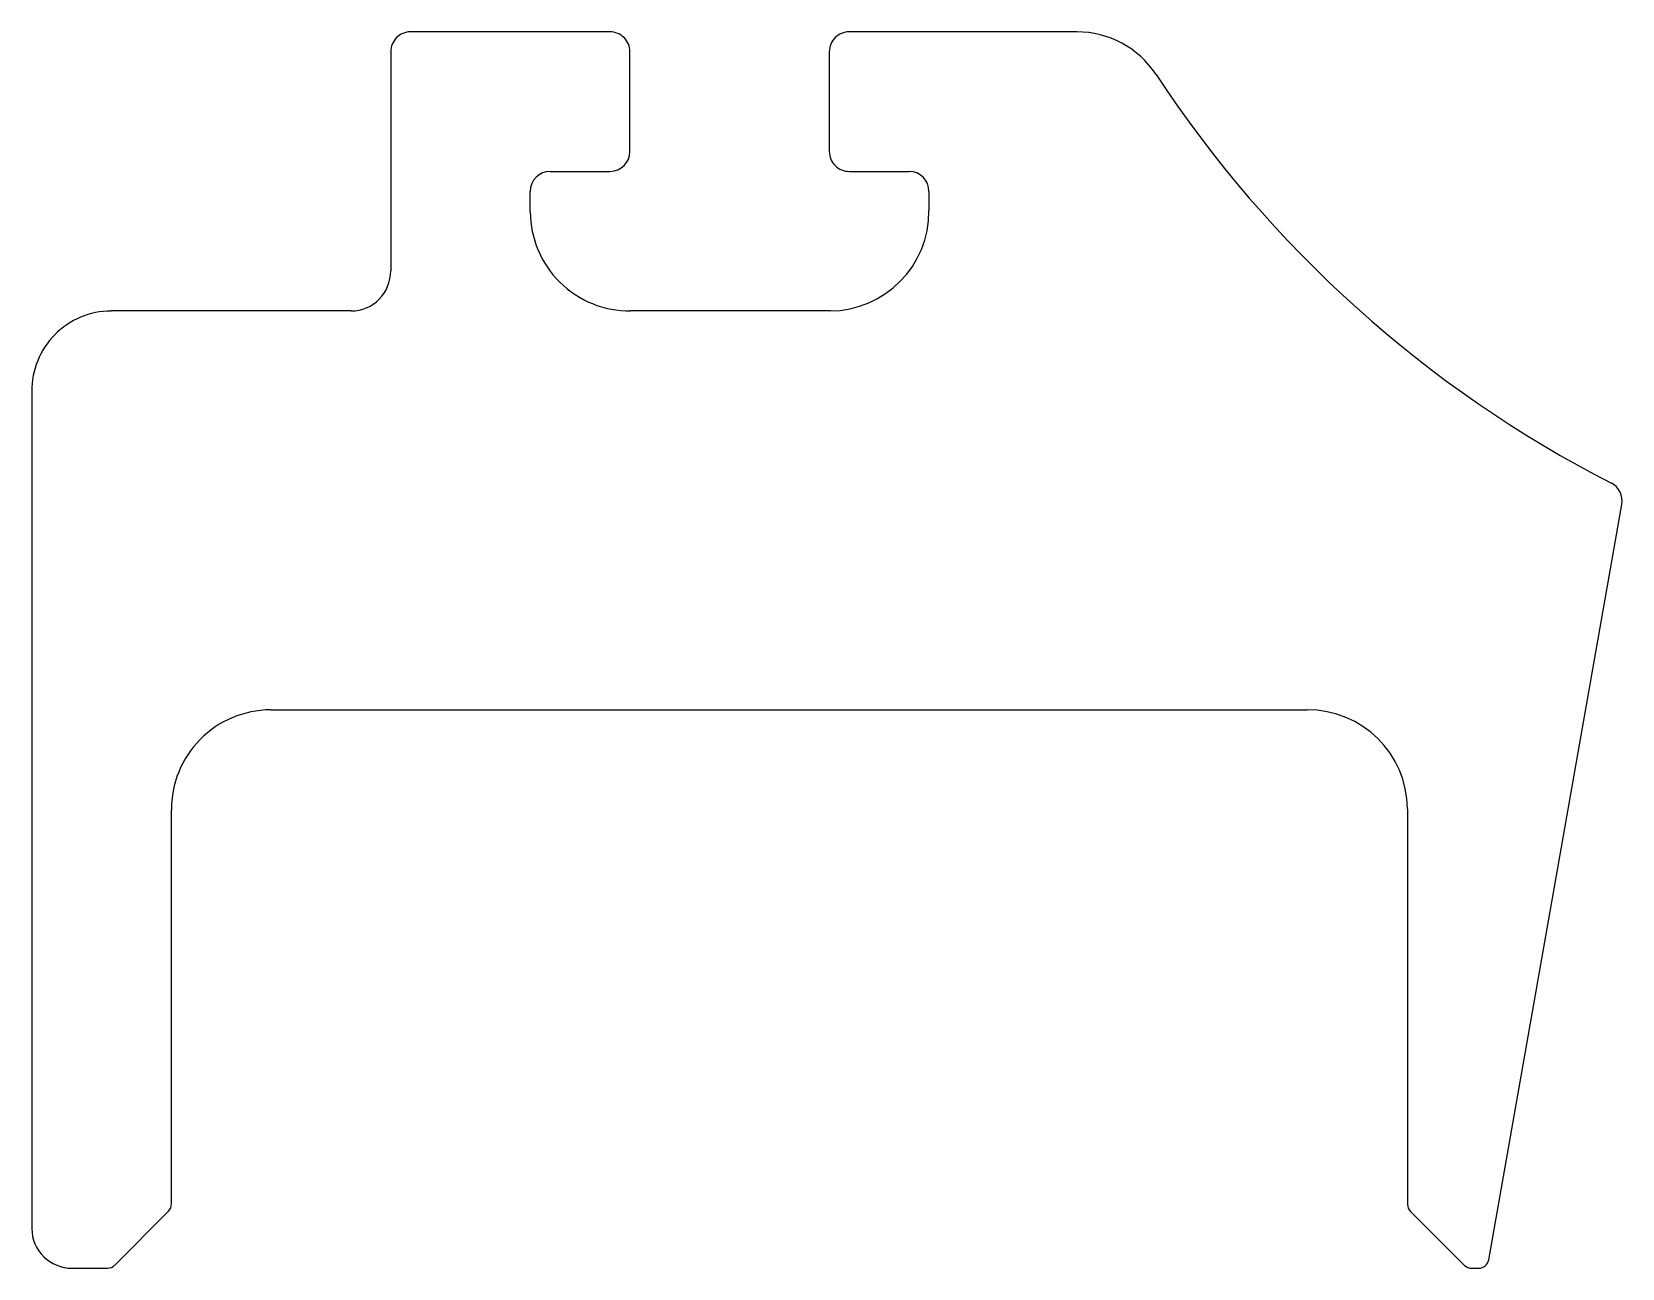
# Model space of a CAD drawing. Extents: x 2319.4 to 2399.2, y 1578.8 to 1640.8.
import ezdxf

# ---------------------------------------------------------------- set-up
doc = ezdxf.new("R2010")
doc.units = 0
doc.layers.get('0').update_dxf_attribs({"linetype": 'CONTINUOUS'})

msp = doc.modelspace()

# ---------------------------------------------------------------- linework, layer by layer
for p, q in [((2348.443, 1640.796), (2338.443, 1640.796)), ((2371.862, 1640.796), (2360.443, 1640.796)), ((2337.443, 1639.796), (2337.443, 1628.811)), ((2349.443, 1634.797), (2349.443, 1639.796)), ((2359.443, 1639.796), (2359.443, 1634.797)), ((2345.443, 1633.796), (2348.443, 1633.797)), ((2345.443, 1633.796), (2345.443, 1633.796)), ((2360.443, 1633.797), (2363.443, 1633.796)), ((2344.443, 1631.762), (2344.443, 1632.796)), ((2364.443, 1632.796), (2364.443, 1632.796)), ((2364.443, 1632.796), (2364.443, 1631.832)), ((2335.457, 1626.797), (2323.417, 1626.797)), ((2359.478, 1626.797), (2349.479, 1626.797)), ((2319.443, 1622.77), (2319.443, 1580.783)), ((2392.516, 1579.21), (2399.197, 1617.099)), ((2331.41, 1606.797), (2381.443, 1606.797)), ((2381.443, 1606.797), (2383.409, 1606.797)), ((2326.443, 1582.017), (2326.443, 1601.761)), ((2388.443, 1601.831), (2388.443, 1581.998)), ((2323.599, 1578.952), (2326.301, 1581.655)), ((2388.598, 1581.641), (2391.301, 1578.939)), ((2321.457, 1578.797), (2323.242, 1578.797)), ((2391.663, 1578.797), (2392.023, 1578.797))]:
    msp.add_line(p, q)
for centre, radius, start, end in [((2338.443, 1639.796), 1, 89.99944, 180), ((2348.443, 1639.796), 1, 359.99889, 90), ((2360.443, 1639.796), 1, 89.99988, 180), ((2371.862, 1636.046), 4.75, 33.34257, 90), ((2426.163, 1671.774), 60.251, 213.34262, 242.84827), ((2348.443, 1634.797), 1, 270, 0), ((2360.443, 1634.797), 1, 179.99889, 270), ((2345.443, 1632.796), 1, 90, 180), ((2363.443, 1632.796), 1, 0, 89.99796), ((2349.443, 1631.797), 5, 180.40265, 270.40265), ((2359.443, 1631.797), 5, 270.40265, 0.40265), ((2335.443, 1628.797), 2, 270.40264, 0.40214), ((2323.443, 1622.796), 4, 90.38136, 180.38136), ((2398.212, 1617.272), 1, 349.99951, 62.84808), ((2331.443, 1601.796), 5, 90.38571, 180.40265), ((2383.443, 1601.796), 5, 0.40265, 90.38571), ((2325.936, 1582.006), 0.507, 316.04848, 1.1808), ((2388.95, 1582.006), 0.507, 180.93113, 226.09203), ((2321.443, 1580.797), 2, 180.40264, 270.40264), ((2323.233, 1579.303), 0.507, 270.99941, 316.1339), ((2391.653, 1579.303), 0.507, 225.95545, 271.1236), ((2392.023, 1579.297), 0.5, 270, 350.00001)]:
    msp.add_arc(centre, radius, start, end)

doc.saveas('drawing.dxf')
